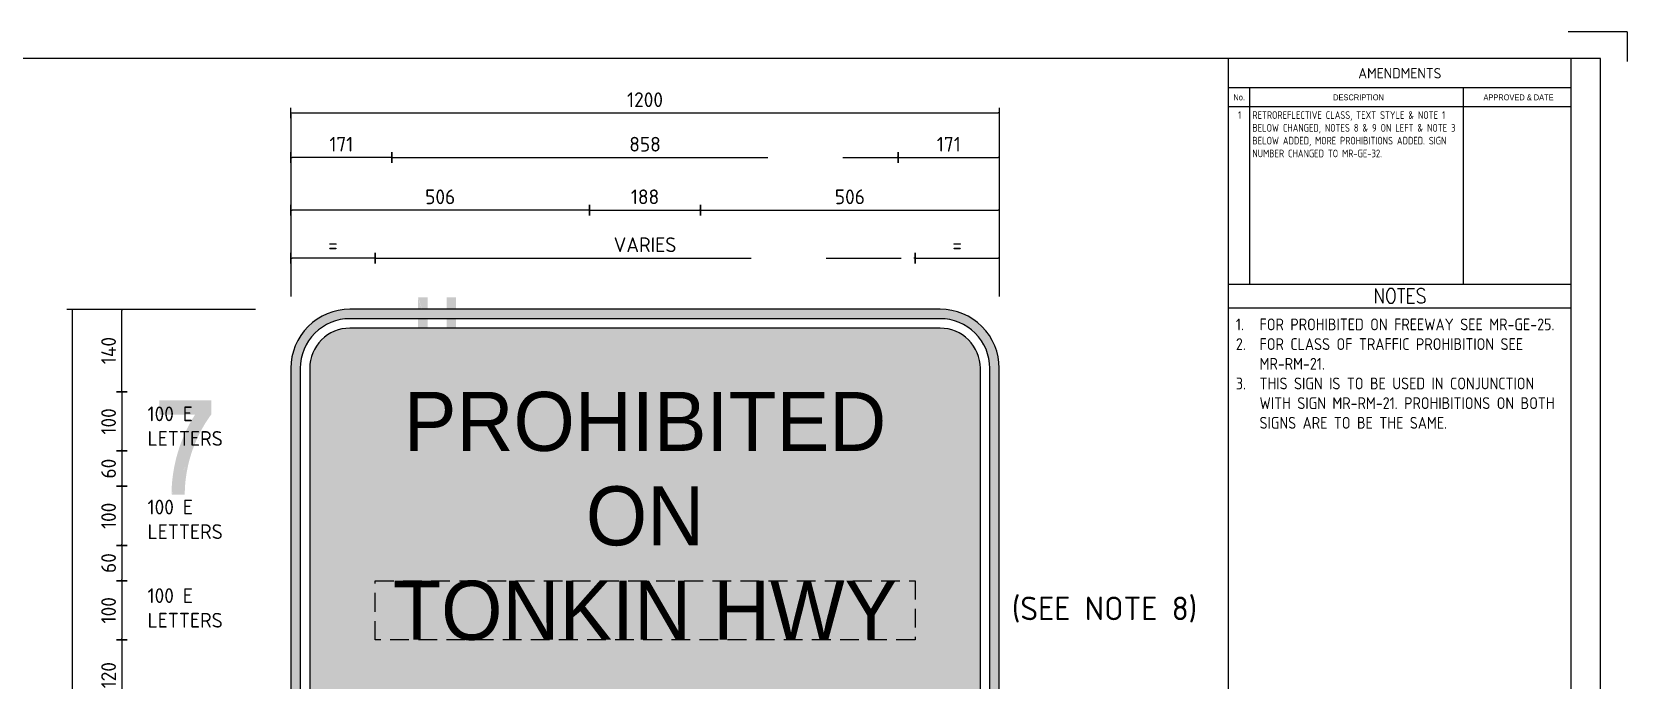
# Model space of a CAD drawing. Extents: x 0 to 1038, y -1303 to 297.
# Drawn here: x 149.8 to 420, y 187.2 to 297 of the extents above; entities that cross this region are included whole.
import ezdxf
from ezdxf.enums import TextEntityAlignment as Align

# ---------------------------------------------------------------- set-up
doc = ezdxf.new("R2010")
doc.units = 0
doc.linetypes.add('CENTERX2', pattern=[101.6, 63.5, -12.7, 12.7, -12.7])
doc.linetypes.add('HIDDEN', pattern=[9.525, 6.35, -3.175])
doc.layers.get('0').update_dxf_attribs({"linetype": 'CONTINUOUS'})
doc.layers.get('DEFPOINTS').update_dxf_attribs({"linetype": 'CONTINUOUS'})
for name, color, linetype in [('GREEN', 96, 'CONTINUOUS'), ('GREY', 252, 'CONTINUOUS'), ('L18', 4, 'CONTINUOUS'), ('L25', 1, 'CONTINUOUS'), ('L50', 7, 'CONTINUOUS'), ('T25', 1, 'CONTINUOUS'), ('T50', 7, 'CONTINUOUS'), ('TBLK18', 4, 'CONTINUOUS'), ('TBLK25', 1, 'CONTINUOUS'), ('TBLK35', 3, 'CONTINUOUS'), ('TBLK50', 7, 'CONTINUOUS'), ('WHITE', 255, 'CONTINUOUS')]:
    doc.layers.add(name, color=color, linetype=linetype)
doc.styles.add('FHWAE', font='fhwa_e2000ex_ttf.ttf')
doc.styles.add('HELVL', font='helvl', dxfattribs={"width": 0.8})
doc.styles.add('ISO', font='iso3098b.shx')
doc.styles.add('ROMAND', font='romand')
doc.dimstyles.new('SIGNSDIM-10', dxfattribs={"dimtxt": 2.5, "dimasz": 0.2, "dimexe": 1.5, "dimexo": 2, "dimgap": 1, "dimtad": 1, "dimdec": 0, "dimlfac": 10, "dimrnd": 1, "dimdsep": 46, "dimtxsty": 'ISO', "dimblk1": 'SGNDIM', "dimblk2": 'SGNDIM', "dimsah": 1, "dimcen": 2.5, "dimse1": 1, "dimse2": 1, "dimadec": 0, "dimazin": 0, "dimtfac": 1, "dimtdec": 0, "dimtix": 1, "dimtmove": 0, "dimatfit": 3, "dimldrblk": 'SGNDIM', "dimfxl": 1, "dimtolj": 1, "dimtzin": 0, "dimarcsym": 0})

# ---------------------------------------------------------------- blocks, each defined once
blk = doc.blocks.new('SGNDIM')
for p, q in [((0, 0), (-1, 0)), ((0, 4.5), (0, -4.5))]:
    blk.add_line(p, q)
blk = doc.blocks.new('*D4')
at = {"layer": 'DEFPOINTS', "color": 0, "linetype": 'CENTERX2', "transparency": 16777216}
for p in [(193.65, 258.69), (193.65, 227.37), (207.91, 227.37)]:
    blk.add_point(p, dxfattribs=at)
at = {"layer": 'T25', "color": 0, "linetype": 'CENTERX2', "lineweight": -2, "transparency": 16777216}
blk.add_line((207.71, 258.69), (193.85, 258.69), dxfattribs=at)
at = {"layer": 'T25', "color": 0, "linetype": 'CENTERX2', "lineweight": -2, "transparency": 16777216, "xscale": 0.2, "yscale": 0.2, "zscale": 0.2, "rotation": 180}
blk.add_blockref('SGNDIM', (193.65, 258.69), dxfattribs=at)
at = {"layer": 'T25', "color": 0, "linetype": 'CENTERX2', "lineweight": -2, "transparency": 16777216, "xscale": 0.2, "yscale": 0.2, "zscale": 0.2}
blk.add_blockref('SGNDIM', (207.91, 258.69), dxfattribs=at)
at = {"layer": 'T25', "color": 0, "linetype": 'CENTERX2', "transparency": 16777216, "insert": (200.78, 260.94), "char_height": 2.5, "attachment_point": 5, "style": 'ISO'}
blk.add_mtext('\\A1;=', dxfattribs=at)
blk = doc.blocks.new('*D5')
at = {"layer": 'DEFPOINTS', "color": 0, "linetype": 'CENTERX2', "transparency": 16777216}
for p in [(299.39, 258.69), (207.91, 187.44), (299.39, 187.44)]:
    blk.add_point(p, dxfattribs=at)
at = {"layer": 'T25', "color": 0, "linetype": 'CENTERX2', "lineweight": -2, "transparency": 16777216}
blk.add_line((208.11, 258.69), (299.19, 258.69), dxfattribs=at)
at = {"layer": 'T25', "color": 0, "linetype": 'CENTERX2', "lineweight": -2, "transparency": 16777216, "xscale": 0.2, "yscale": 0.2, "zscale": 0.2, "rotation": 180}
blk.add_blockref('SGNDIM', (207.91, 258.69), dxfattribs=at)
at = {"layer": 'T25', "color": 0, "linetype": 'CENTERX2', "lineweight": -2, "transparency": 16777216, "xscale": 0.2, "yscale": 0.2, "zscale": 0.2}
blk.add_blockref('SGNDIM', (299.39, 258.69), dxfattribs=at)
at = {"layer": 'T25', "color": 0, "linetype": 'CENTERX2', "transparency": 16777216, "insert": (253.65, 260.94), "char_height": 2.5, "attachment_point": 5, "style": 'ISO'}
blk.add_mtext('\\A1;VARIES', dxfattribs=at)
blk = doc.blocks.new('*D6')
at = {"layer": 'DEFPOINTS', "color": 0, "linetype": 'CENTERX2', "transparency": 16777216}
for p in [(313.65, 258.69), (299.39, 227.37), (313.65, 227.37)]:
    blk.add_point(p, dxfattribs=at)
at = {"layer": 'T25', "color": 0, "linetype": 'CENTERX2', "lineweight": -2, "transparency": 16777216}
blk.add_line((299.59, 258.69), (313.45, 258.69), dxfattribs=at)
at = {"layer": 'T25', "color": 0, "linetype": 'CENTERX2', "lineweight": -2, "transparency": 16777216, "xscale": 0.2, "yscale": 0.2, "zscale": 0.2, "rotation": 180}
blk.add_blockref('SGNDIM', (299.39, 258.69), dxfattribs=at)
at = {"layer": 'T25', "color": 0, "linetype": 'CENTERX2', "lineweight": -2, "transparency": 16777216, "xscale": 0.2, "yscale": 0.2, "zscale": 0.2}
blk.add_blockref('SGNDIM', (313.65, 258.69), dxfattribs=at)
at = {"layer": 'T25', "color": 0, "linetype": 'CENTERX2', "transparency": 16777216, "insert": (306.52, 260.94), "char_height": 2.5, "attachment_point": 5, "style": 'ISO'}
blk.add_mtext('\\A1;=', dxfattribs=at)
blk = doc.blocks.new('*D7')
at = {"layer": 'DEFPOINTS', "color": 0, "linetype": 'CENTERX2', "transparency": 16777216}
for p in [(193.65, 266.81), (193.65, 220.29), (244.25, 220.29)]:
    blk.add_point(p, dxfattribs=at)
at = {"layer": 'T25', "color": 0, "linetype": 'CENTERX2', "lineweight": -2, "transparency": 16777216}
blk.add_line((244.05, 266.81), (193.85, 266.81), dxfattribs=at)
at = {"layer": 'T25', "color": 0, "linetype": 'CENTERX2', "lineweight": -2, "transparency": 16777216, "xscale": 0.2, "yscale": 0.2, "zscale": 0.2, "rotation": 180}
blk.add_blockref('SGNDIM', (193.65, 266.81), dxfattribs=at)
at = {"layer": 'T25', "color": 0, "linetype": 'CENTERX2', "lineweight": -2, "transparency": 16777216, "xscale": 0.2, "yscale": 0.2, "zscale": 0.2}
blk.add_blockref('SGNDIM', (244.25, 266.81), dxfattribs=at)
at = {"layer": 'T25', "color": 0, "linetype": 'CENTERX2', "transparency": 16777216, "insert": (218.95, 269.06), "char_height": 2.5, "attachment_point": 5, "style": 'ISO'}
blk.add_mtext('\\A1;506', dxfattribs=at)
blk = doc.blocks.new('*D8')
at = {"layer": 'DEFPOINTS', "color": 0, "linetype": 'CENTERX2', "transparency": 16777216}
for p in [(263.05, 266.81), (244.25, 218.47), (263.05, 218.47)]:
    blk.add_point(p, dxfattribs=at)
at = {"layer": 'T25', "color": 0, "linetype": 'CENTERX2', "lineweight": -2, "transparency": 16777216}
blk.add_line((244.45, 266.81), (262.85, 266.81), dxfattribs=at)
at = {"layer": 'T25', "color": 0, "linetype": 'CENTERX2', "lineweight": -2, "transparency": 16777216, "xscale": 0.2, "yscale": 0.2, "zscale": 0.2, "rotation": 180}
blk.add_blockref('SGNDIM', (244.25, 266.81), dxfattribs=at)
at = {"layer": 'T25', "color": 0, "linetype": 'CENTERX2', "lineweight": -2, "transparency": 16777216, "xscale": 0.2, "yscale": 0.2, "zscale": 0.2}
blk.add_blockref('SGNDIM', (263.05, 266.81), dxfattribs=at)
at = {"layer": 'T25', "color": 0, "linetype": 'CENTERX2', "transparency": 16777216, "insert": (253.65, 269.06), "char_height": 2.5, "attachment_point": 5, "style": 'ISO'}
blk.add_mtext('\\A1;188', dxfattribs=at)
blk = doc.blocks.new('*D9')
at = {"layer": 'DEFPOINTS', "color": 0, "linetype": 'CENTERX2', "transparency": 16777216}
for p in [(313.65, 266.81), (263.05, 220.29), (313.65, 220.29)]:
    blk.add_point(p, dxfattribs=at)
at = {"layer": 'T25', "color": 0, "linetype": 'CENTERX2', "lineweight": -2, "transparency": 16777216}
blk.add_line((263.25, 266.81), (313.45, 266.81), dxfattribs=at)
at = {"layer": 'T25', "color": 0, "linetype": 'CENTERX2', "lineweight": -2, "transparency": 16777216, "xscale": 0.2, "yscale": 0.2, "zscale": 0.2, "rotation": 180}
blk.add_blockref('SGNDIM', (263.05, 266.81), dxfattribs=at)
at = {"layer": 'T25', "color": 0, "linetype": 'CENTERX2', "lineweight": -2, "transparency": 16777216, "xscale": 0.2, "yscale": 0.2, "zscale": 0.2}
blk.add_blockref('SGNDIM', (313.65, 266.81), dxfattribs=at)
at = {"layer": 'T25', "color": 0, "linetype": 'CENTERX2', "transparency": 16777216, "insert": (288.35, 269.06), "char_height": 2.5, "attachment_point": 5, "style": 'ISO'}
blk.add_mtext('\\A1;506', dxfattribs=at)
blk = doc.blocks.new('*D10')
at = {"layer": 'DEFPOINTS', "color": 0, "linetype": 'CENTERX2', "transparency": 16777216}
for p in [(193.65, 275.72), (193.65, 227.97), (210.75, 227.97)]:
    blk.add_point(p, dxfattribs=at)
at = {"layer": 'T25', "color": 0, "linetype": 'CENTERX2', "lineweight": -2, "transparency": 16777216}
blk.add_line((210.55, 275.72), (193.85, 275.72), dxfattribs=at)
at = {"layer": 'T25', "color": 0, "linetype": 'CENTERX2', "lineweight": -2, "transparency": 16777216, "xscale": 0.2, "yscale": 0.2, "zscale": 0.2, "rotation": 180}
blk.add_blockref('SGNDIM', (193.65, 275.72), dxfattribs=at)
at = {"layer": 'T25', "color": 0, "linetype": 'CENTERX2', "lineweight": -2, "transparency": 16777216, "xscale": 0.2, "yscale": 0.2, "zscale": 0.2}
blk.add_blockref('SGNDIM', (210.75, 275.72), dxfattribs=at)
at = {"layer": 'T25', "color": 0, "linetype": 'CENTERX2', "transparency": 16777216, "insert": (202.2, 277.97), "char_height": 2.5, "attachment_point": 5, "style": 'ISO'}
blk.add_mtext('\\A1;171', dxfattribs=at)
blk = doc.blocks.new('*D11')
at = {"layer": 'DEFPOINTS', "color": 0, "linetype": 'CENTERX2', "transparency": 16777216}
for p in [(296.55, 275.72), (210.75, 235.35), (296.55, 235.35)]:
    blk.add_point(p, dxfattribs=at)
at = {"layer": 'T25', "color": 0, "linetype": 'CENTERX2', "lineweight": -2, "transparency": 16777216}
blk.add_line((210.95, 275.72), (296.35, 275.72), dxfattribs=at)
at = {"layer": 'T25', "color": 0, "linetype": 'CENTERX2', "lineweight": -2, "transparency": 16777216, "xscale": 0.2, "yscale": 0.2, "zscale": 0.2, "rotation": 180}
blk.add_blockref('SGNDIM', (210.75, 275.72), dxfattribs=at)
at = {"layer": 'T25', "color": 0, "linetype": 'CENTERX2', "lineweight": -2, "transparency": 16777216, "xscale": 0.2, "yscale": 0.2, "zscale": 0.2}
blk.add_blockref('SGNDIM', (296.55, 275.72), dxfattribs=at)
at = {"layer": 'T25', "color": 0, "linetype": 'CENTERX2', "transparency": 16777216, "insert": (253.65, 277.97), "char_height": 2.5, "attachment_point": 5, "style": 'ISO'}
blk.add_mtext('\\A1;858', dxfattribs=at)
blk = doc.blocks.new('*D12')
at = {"layer": 'DEFPOINTS', "color": 0, "linetype": 'CENTERX2', "transparency": 16777216}
for p in [(313.65, 275.72), (296.55, 237.57), (313.65, 237.57)]:
    blk.add_point(p, dxfattribs=at)
at = {"layer": 'T25', "color": 0, "linetype": 'CENTERX2', "lineweight": -2, "transparency": 16777216}
blk.add_line((296.75, 275.72), (313.45, 275.72), dxfattribs=at)
at = {"layer": 'T25', "color": 0, "linetype": 'CENTERX2', "lineweight": -2, "transparency": 16777216, "xscale": 0.2, "yscale": 0.2, "zscale": 0.2, "rotation": 180}
blk.add_blockref('SGNDIM', (296.55, 275.72), dxfattribs=at)
at = {"layer": 'T25', "color": 0, "linetype": 'CENTERX2', "lineweight": -2, "transparency": 16777216, "xscale": 0.2, "yscale": 0.2, "zscale": 0.2}
blk.add_blockref('SGNDIM', (313.65, 275.72), dxfattribs=at)
at = {"layer": 'T25', "color": 0, "linetype": 'CENTERX2', "transparency": 16777216, "insert": (305.1, 277.97), "char_height": 2.5, "attachment_point": 5, "style": 'ISO'}
blk.add_mtext('\\A1;171', dxfattribs=at)
blk = doc.blocks.new('*D21')
at = {"layer": 'DEFPOINTS', "color": 0, "linetype": 'CENTERX2', "transparency": 16777216}
for p in [(257.65, 190.55), (313.65, 190.55), (313.65, 82.1)]:
    blk.add_point(p, dxfattribs=at)
at = {"layer": 'T25', "color": 0, "linetype": 'CENTERX2', "lineweight": -2, "transparency": 16777216}
blk.add_line((257.85, 82.1), (313.45, 82.1), dxfattribs=at)
at = {"layer": 'T25', "color": 0, "linetype": 'CENTERX2', "lineweight": -2, "transparency": 16777216, "xscale": 0.2, "yscale": 0.2, "zscale": 0.2, "rotation": 180}
blk.add_blockref('SGNDIM', (257.65, 82.1), dxfattribs=at)
at = {"layer": 'T25', "color": 0, "linetype": 'CENTERX2', "lineweight": -2, "transparency": 16777216, "xscale": 0.2, "yscale": 0.2, "zscale": 0.2}
blk.add_blockref('SGNDIM', (313.65, 82.1), dxfattribs=at)
at = {"layer": 'T25', "color": 0, "linetype": 'CENTERX2', "transparency": 16777216, "insert": (285.65, 84.35), "char_height": 2.5, "attachment_point": 5, "style": 'ISO'}
blk.add_mtext('\\A1;560', dxfattribs=at)
blk = doc.blocks.new('*D29')
at = {"layer": 'DEFPOINTS', "color": 0, "linetype": 'CENTERX2', "transparency": 16777216}
for p in [(165.03, 250.01), (225.85, 250.01), (225.85, 236.01)]:
    blk.add_point(p, dxfattribs=at)
at = {"layer": 'T25', "color": 0, "linetype": 'CENTERX2', "lineweight": -2, "transparency": 16777216}
blk.add_line((165.03, 236.21), (165.03, 249.81), dxfattribs=at)
at = {"layer": 'T25', "color": 0, "linetype": 'CENTERX2', "lineweight": -2, "transparency": 16777216, "xscale": 0.2, "yscale": 0.2, "zscale": 0.2}
for p, rotation in [((165.03, 250.01), 90), ((165.03, 236.01), 270)]:
    blk.add_blockref('SGNDIM', p, dxfattribs=dict(at, rotation=rotation))
at = {"layer": 'T25', "color": 0, "linetype": 'CENTERX2', "transparency": 16777216, "insert": (162.78, 243.01), "char_height": 2.5, "attachment_point": 5, "rotation": 90, "style": 'ISO'}
blk.add_mtext('\\A1;140', dxfattribs=at)
blk = doc.blocks.new('*D30')
at = {"layer": 'DEFPOINTS', "color": 0, "linetype": 'CENTERX2', "transparency": 16777216}
for p in [(225.85, 236.01), (165.03, 226.01), (225.85, 226.01)]:
    blk.add_point(p, dxfattribs=at)
at = {"layer": 'T25', "color": 0, "linetype": 'CENTERX2', "lineweight": -2, "transparency": 16777216}
blk.add_line((165.03, 235.81), (165.03, 226.21), dxfattribs=at)
at = {"layer": 'T25', "color": 0, "linetype": 'CENTERX2', "lineweight": -2, "transparency": 16777216, "xscale": 0.2, "yscale": 0.2, "zscale": 0.2}
for p, rotation in [((165.03, 236.01), 90), ((165.03, 226.01), 270)]:
    blk.add_blockref('SGNDIM', p, dxfattribs=dict(at, rotation=rotation))
at = {"layer": 'T25', "color": 0, "linetype": 'CENTERX2', "transparency": 16777216, "insert": (162.78, 231.01), "char_height": 2.5, "attachment_point": 5, "rotation": 90, "style": 'ISO'}
blk.add_mtext('\\A1;100', dxfattribs=at)
blk = doc.blocks.new('*D31')
at = {"layer": 'DEFPOINTS', "color": 0, "linetype": 'CENTERX2', "transparency": 16777216}
for p in [(225.85, 226.01), (165.03, 220.01), (225.85, 220.01)]:
    blk.add_point(p, dxfattribs=at)
at = {"layer": 'T25', "color": 0, "linetype": 'CENTERX2', "lineweight": -2, "transparency": 16777216}
blk.add_line((165.03, 225.81), (165.03, 220.21), dxfattribs=at)
at = {"layer": 'T25', "color": 0, "linetype": 'CENTERX2', "lineweight": -2, "transparency": 16777216, "xscale": 0.2, "yscale": 0.2, "zscale": 0.2}
for p, rotation in [((165.03, 226.01), 90), ((165.03, 220.01), 270)]:
    blk.add_blockref('SGNDIM', p, dxfattribs=dict(at, rotation=rotation))
at = {"layer": 'T25', "color": 0, "linetype": 'CENTERX2', "transparency": 16777216, "insert": (162.78, 223.01), "char_height": 2.5, "attachment_point": 5, "rotation": 90, "style": 'ISO'}
blk.add_mtext('\\A1;60', dxfattribs=at)
blk = doc.blocks.new('*D32')
at = {"layer": 'DEFPOINTS', "color": 0, "linetype": 'CENTERX2', "transparency": 16777216}
for p in [(258.95, 220.01), (165.03, 210.01), (258.95, 210.01)]:
    blk.add_point(p, dxfattribs=at)
at = {"layer": 'T25', "color": 0, "linetype": 'CENTERX2', "lineweight": -2, "transparency": 16777216}
blk.add_line((165.03, 219.81), (165.03, 210.21), dxfattribs=at)
at = {"layer": 'T25', "color": 0, "linetype": 'CENTERX2', "lineweight": -2, "transparency": 16777216, "xscale": 0.2, "yscale": 0.2, "zscale": 0.2}
for p, rotation in [((165.03, 220.01), 90), ((165.03, 210.01), 270)]:
    blk.add_blockref('SGNDIM', p, dxfattribs=dict(at, rotation=rotation))
at = {"layer": 'T25', "color": 0, "linetype": 'CENTERX2', "transparency": 16777216, "insert": (162.78, 215.01), "char_height": 2.5, "attachment_point": 5, "rotation": 90, "style": 'ISO'}
blk.add_mtext('\\A1;100', dxfattribs=at)
blk = doc.blocks.new('*D33')
at = {"layer": 'DEFPOINTS', "color": 0, "linetype": 'CENTERX2', "transparency": 16777216}
for p in [(258.95, 210.01), (165.03, 204.01), (258.95, 204.01)]:
    blk.add_point(p, dxfattribs=at)
at = {"layer": 'T25', "color": 0, "linetype": 'CENTERX2', "lineweight": -2, "transparency": 16777216}
blk.add_line((165.03, 209.81), (165.03, 204.21), dxfattribs=at)
at = {"layer": 'T25', "color": 0, "linetype": 'CENTERX2', "lineweight": -2, "transparency": 16777216, "xscale": 0.2, "yscale": 0.2, "zscale": 0.2}
for p, rotation in [((165.03, 210.01), 90), ((165.03, 204.01), 270)]:
    blk.add_blockref('SGNDIM', p, dxfattribs=dict(at, rotation=rotation))
at = {"layer": 'T25', "color": 0, "linetype": 'CENTERX2', "transparency": 16777216, "insert": (162.78, 207.01), "char_height": 2.5, "attachment_point": 5, "rotation": 90, "style": 'ISO'}
blk.add_mtext('\\A1;60', dxfattribs=at)
blk = doc.blocks.new('*D34')
at = {"layer": 'DEFPOINTS', "color": 0, "linetype": 'CENTERX2', "transparency": 16777216}
for p in [(232.95, 204.01), (165.03, 194.01), (232.95, 194.01)]:
    blk.add_point(p, dxfattribs=at)
at = {"layer": 'T25', "color": 0, "linetype": 'CENTERX2', "lineweight": -2, "transparency": 16777216}
blk.add_line((165.03, 203.81), (165.03, 194.21), dxfattribs=at)
at = {"layer": 'T25', "color": 0, "linetype": 'CENTERX2', "lineweight": -2, "transparency": 16777216, "xscale": 0.2, "yscale": 0.2, "zscale": 0.2}
for p, rotation in [((165.03, 204.01), 90), ((165.03, 194.01), 270)]:
    blk.add_blockref('SGNDIM', p, dxfattribs=dict(at, rotation=rotation))
at = {"layer": 'T25', "color": 0, "linetype": 'CENTERX2', "transparency": 16777216, "insert": (162.78, 199.01), "char_height": 2.5, "attachment_point": 5, "rotation": 90, "style": 'ISO'}
blk.add_mtext('\\A1;100', dxfattribs=at)
blk = doc.blocks.new('*D35')
at = {"layer": 'DEFPOINTS', "color": 0, "linetype": 'CENTERX2', "transparency": 16777216}
for p in [(232.95, 194.01), (165.03, 182.01), (232.95, 182.01)]:
    blk.add_point(p, dxfattribs=at)
at = {"layer": 'T25', "color": 0, "linetype": 'CENTERX2', "lineweight": -2, "transparency": 16777216}
blk.add_line((165.03, 193.81), (165.03, 182.21), dxfattribs=at)
at = {"layer": 'T25', "color": 0, "linetype": 'CENTERX2', "lineweight": -2, "transparency": 16777216, "xscale": 0.2, "yscale": 0.2, "zscale": 0.2}
for p, rotation in [((165.03, 194.01), 90), ((165.03, 182.01), 270)]:
    blk.add_blockref('SGNDIM', p, dxfattribs=dict(at, rotation=rotation))
at = {"layer": 'T25', "color": 0, "linetype": 'CENTERX2', "transparency": 16777216, "insert": (162.78, 188.01), "char_height": 2.5, "attachment_point": 5, "rotation": 90, "style": 'ISO'}
blk.add_mtext('\\A1;120', dxfattribs=at)
blk = doc.blocks.new('*D43')
at = {"layer": 'DEFPOINTS', "color": 0, "linetype": 'Continuous', "transparency": 16777216}
for p in [(232.02, 250.01), (156.61, 106.01), (232.02, 106.01)]:
    blk.add_point(p, dxfattribs=at)
at = {"layer": 'T25', "color": 0, "linetype": 'Continuous', "lineweight": -2, "transparency": 16777216}
blk.add_line((156.61, 249.81), (156.61, 106.21), dxfattribs=at)
at = {"layer": 'T25', "color": 0, "linetype": 'Continuous', "lineweight": -2, "transparency": 16777216, "xscale": 0.2, "yscale": 0.2, "zscale": 0.2}
for p, rotation in [((156.61, 250.01), 90), ((156.61, 106.01), 270)]:
    blk.add_blockref('SGNDIM', p, dxfattribs=dict(at, rotation=rotation))
at = {"layer": 'T25', "color": 0, "linetype": 'Continuous', "transparency": 16777216, "insert": (154.36, 178.01), "char_height": 2.5, "attachment_point": 5, "rotation": 90, "style": 'ISO'}
blk.add_mtext('\\A1;1440', dxfattribs=at)
blk = doc.blocks.new('*D44')
at = {"layer": 'DEFPOINTS', "color": 0, "linetype": 'Continuous', "transparency": 16777216}
for p in [(313.65, 283.26), (193.65, 222.15), (313.65, 222.15)]:
    blk.add_point(p, dxfattribs=at)
at = {"layer": 'T25', "color": 0, "linetype": 'Continuous', "lineweight": -2, "transparency": 16777216}
blk.add_line((193.85, 283.26), (313.45, 283.26), dxfattribs=at)
at = {"layer": 'T25', "color": 0, "linetype": 'Continuous', "lineweight": -2, "transparency": 16777216, "xscale": 0.2, "yscale": 0.2, "zscale": 0.2, "rotation": 180}
blk.add_blockref('SGNDIM', (193.65, 283.26), dxfattribs=at)
at = {"layer": 'T25', "color": 0, "linetype": 'Continuous', "lineweight": -2, "transparency": 16777216, "xscale": 0.2, "yscale": 0.2, "zscale": 0.2}
blk.add_blockref('SGNDIM', (313.65, 283.26), dxfattribs=at)
at = {"layer": 'T25', "color": 0, "linetype": 'Continuous', "transparency": 16777216, "insert": (253.65, 285.51), "char_height": 2.5, "attachment_point": 5, "style": 'ISO'}
blk.add_mtext('\\A1;1200', dxfattribs=at)
blk = doc.blocks.new('A3BBLK')
at = {"layer": 'TBLK25'}
for q in [(410, 297), (420, 292)]:
    blk.add_line((420, 297), q, dxfattribs=at)
at = {"layer": 'TBLK50'}
for p, q in [((415.5, 292.5), (13, 292.5)), ((352.5, 4.5), (352.5, 292.5)), ((415.5, 4.5), (415.5, 292.5))]:
    blk.add_line(p, q, dxfattribs=at)
blk = doc.blocks.new('TBLK')
at = {"layer": 'TBLK25'}
for p, q in [((410.5, 287.5), (352.5, 287.5)), ((356.07, 254.19), (356.07, 287.5)), ((392.28, 254.19), (392.28, 287.5)), ((410.5, 284.3), (352.5, 284.3)), ((410.5, 254.19), (352.5, 254.19)), ((410.5, 250.19), (352.5, 250.19))]:
    blk.add_line(p, q, dxfattribs=at)
at = {"layer": 'TBLK35'}
blk.add_line((410.5, 57), (410.5, 292.5), dxfattribs=at)
blk.add_blockref('A3BBLK', (0, 0))
at = {"layer": 'TBLK18', "style": 'HELVL', "width": 0.9}
for s, p in [('No.', (354.29, 285.41)), ('DESCRIPTION', (374.51, 285.41)), ('APPROVED & DATE', (401.61, 285.41))]:
    blk.add_text(s, height=1, dxfattribs=at).set_placement(p, align=Align.CENTER)
at = {"layer": 'TBLK18', "style": 'ISO'}
blk.add_attdef('MR_DIRECTORATE', text='', height=1.5, dxfattribs=at).set_placement((381.5, 67.12), align=Align.CENTER)
for tag, p in [('STREET_NAME', (355.51, 61.1)), ('SUBURB_POSTCODE', (388.49, 61.1)), ('TELEPHONE_NO.', (368.31, 58.84)), ('FAX_NO.', (393.56, 58.84))]:
    blk.add_attdef(tag, p, '', height=1.5, dxfattribs=at)
at = {"layer": 'TBLK25', "style": 'ISO'}
blk.add_text('AMENDMENTS', height=1.75, dxfattribs=at).set_placement((381.5, 289.12), align=Align.CENTER)
at = {"layer": 'TBLK25', "style": 'ROMAND', "width": 0.85}
blk.add_text('NOTES', height=2.5, dxfattribs=at).set_placement((381.5, 251.03), align=Align.CENTER)
at = {"layer": 'TBLK25', "style": 'ISO'}
for tag, height, p in [('MR_BRANCH', 2, (381.5, 64.2)), ('ROAD_SECTION', 1.75, (384.5, 29.16)), ('SLK', 1.75, (384.5, 26.11)), ('CHAINAGE', 1.75, (384.5, 19.21)), ('DRG_TYPE_03', 1.75, (360.51, 11.5)), ('DRG_TYPE_02', 1.75, (360.51, 8.36)), ('DRG_TYPE_01', 1.75, (360.3, 5.42))]:
    blk.add_attdef(tag, text='', height=height, dxfattribs=at).set_placement(p, align=Align.CENTER)
for tag, p, height in [('FILE_NUMBER', (371.77, 53.24), 2.5), ('DESIGNED_/_DRAWN', (371.77, 48.49), 2), ('VERIFIED', (371.77, 43.49), 2), ('APPROVED', (371.77, 38.49), 2), ('LOCAL_AUTHORITY', (370.48, 16.73), 1.25)]:
    blk.add_attdef(tag, p, '', height=height, dxfattribs=at)
at = {"layer": 'TBLK35', "style": 'ISO', "width": 0.9}
for tag, p in [('ROAD_PROJECT&NUMBER', (384.5, 32.23)), ('DRAWING_DESCRIPTION', (384.5, 22.29))]:
    blk.add_attdef(tag, text='', height=2.5, dxfattribs=at).set_placement(p, align=Align.CENTER)
at = {"layer": 'TBLK50', "style": 'ISO'}
blk.add_attdef('DRG_NUMBER', (370.5, 6.02), '', height=5, dxfattribs=at)
blk = doc.blocks.new('*D55')
at = {"layer": 'DEFPOINTS', "color": 0, "linetype": 'CENTERX2', "transparency": 16777216}
for p in [(217.65, 210.12), (278.05, 210.12), (278.05, 97.48)]:
    blk.add_point(p, dxfattribs=at)
at = {"layer": 'T25', "color": 0, "linetype": 'CENTERX2', "lineweight": -2, "transparency": 16777216}
blk.add_line((217.85, 97.48), (277.85, 97.48), dxfattribs=at)
at = {"layer": 'T25', "color": 0, "linetype": 'CENTERX2', "lineweight": -2, "transparency": 16777216, "xscale": 0.2, "yscale": 0.2, "zscale": 0.2, "rotation": 180}
blk.add_blockref('SGNDIM', (217.65, 97.48), dxfattribs=at)
at = {"layer": 'T25', "color": 0, "linetype": 'CENTERX2', "lineweight": -2, "transparency": 16777216, "xscale": 0.2, "yscale": 0.2, "zscale": 0.2}
blk.add_blockref('SGNDIM', (278.05, 97.48), dxfattribs=at)
at = {"layer": 'T25', "color": 0, "linetype": 'CENTERX2', "transparency": 16777216, "insert": (247.85, 99.73), "char_height": 2.5, "attachment_point": 5, "style": 'ISO'}
blk.add_mtext('\\A1;604', dxfattribs=at)

msp = doc.modelspace()

# ---------------------------------------------------------------- hatches: boundary and pattern name
at = {"layer": 'GREEN'}
h = msp.add_hatch(color=256, dxfattribs=at)
edge = h.paths.add_edge_path(flags=16)
edge.add_line((203.65, 107.61), (303.65, 107.61))
edge.add_arc((303.65, 116.01), 8.4, 270, 360)
edge.add_line((312.05, 116.01), (312.05, 240.01))
edge.add_arc((303.65, 240.01), 8.4, 0, 90)
edge.add_line((303.65, 248.41), (203.65, 248.41))
edge.add_arc((203.65, 240.01), 8.4, 90, 180)
edge.add_line((195.25, 240.01), (195.25, 116.01))
edge.add_arc((203.65, 116.01), 8.4, 180, 270)
edge = h.paths.add_edge_path()
edge.add_line((203.65, 106.01), (303.65, 106.01))
edge.add_arc((303.65, 116.01), 10, 270, 360)
edge.add_line((313.65, 116.01), (313.65, 240.01))
edge.add_arc((303.65, 240.01), 10, 0, 90)
edge.add_line((303.65, 250.01), (203.65, 250.01))
edge.add_arc((203.65, 240.01), 10, 90, 180)
edge.add_line((193.65, 240.01), (193.65, 116.01))
edge.add_arc((203.65, 116.01), 10, 180, 270)
h = msp.add_hatch(color=256, dxfattribs=at)
edge = h.paths.add_edge_path()
edge.add_line((203.65, 109.21), (303.65, 109.21))
edge.add_arc((303.65, 116.01), 6.8, 270, 360)
edge.add_line((310.45, 116.01), (310.45, 240.01))
edge.add_arc((303.65, 240.01), 6.8, 0, 90)
edge.add_line((303.65, 246.81), (203.65, 246.81))
edge.add_arc((203.65, 240.01), 6.8, 90, 180)
edge.add_line((196.85, 240.01), (196.85, 116.01))
edge.add_arc((203.65, 116.01), 6.8, 180, 270)
at = {"layer": 'T25', "linetype": 'CENTERX2'}
h = msp.add_hatch(color=256, dxfattribs=at)
h.paths.add_polyline_path([(219.97, 244.74), (220.02, 244.74)], flags=17)
edge = h.paths.add_edge_path()
edge.add_line((216.81, 252.04), (215.19, 252.04))
edge.add_line((215.19, 252.04), (215.19, 244.74))
edge.add_line((215.19, 244.74), (215.24, 244.2))
edge.add_line((215.24, 244.2), (215.42, 243.65))
edge.add_line((215.42, 243.65), (215.73, 243.16))
edge.add_line((215.73, 243.16), (216.14, 242.75))
edge.add_line((216.14, 242.75), (216.63, 242.39))
edge.add_line((216.63, 242.39), (217.18, 242.12))
edge.add_line((217.18, 242.12), (217.76, 241.99))
edge.add_line((217.76, 241.99), (218.39, 241.94))
edge.add_line((218.39, 241.94), (219.02, 241.99))
edge.add_line((219.02, 241.99), (219.66, 242.12))
edge.add_line((219.66, 242.12), (220.2, 242.39))
edge.add_line((220.2, 242.39), (220.69, 242.75))
edge.add_line((220.69, 242.75), (221.1, 243.16))
edge.add_line((221.1, 243.16), (221.37, 243.65))
edge.add_line((221.37, 243.65), (221.55, 244.2))
edge.add_line((221.55, 244.2), (221.64, 244.74))
edge.add_line((221.64, 244.74), (221.64, 252.04))
edge.add_line((221.64, 252.04), (220.02, 252.04))
edge.add_line((220.02, 252.04), (220.02, 244.74))
edge.add_line((219.97, 244.38), (220.02, 244.74))
edge.add_line((219.97, 244.38), (219.79, 244.02))
edge.add_line((219.79, 244.02), (219.57, 243.74))
edge.add_line((219.57, 243.74), (219.2, 243.52))
edge.add_line((219.2, 243.52), (218.84, 243.38))
edge.add_line((218.84, 243.38), (218.39, 243.34))
edge.add_line((218.39, 243.34), (217.99, 243.38))
edge.add_line((217.99, 243.38), (217.58, 243.52))
edge.add_line((217.58, 243.52), (217.27, 243.74))
edge.add_line((217.27, 243.74), (217, 244.02))
edge.add_line((217, 244.02), (216.86, 244.38))
edge.add_line((216.86, 244.38), (216.81, 244.74))
edge.add_line((216.81, 244.74), (216.81, 252.04))
edge = h.paths.add_edge_path()
edge.add_line((215.19, 252.04), (215.15, 252.04))
edge.add_line((218.39, 243.34), (218.35, 243.34))
h.paths.add_polyline_path([(150.86, 244.45), (150.86, 249.58), (155.36, 249.58), (155.36, 244.45)], flags=9)
h.paths.add_polyline_path([(150.86, 254.45), (150.86, 259.58), (155.36, 259.58), (155.36, 254.45)], flags=9)
at = {"layer": 'TBLK25', "linetype": 'CENTERX2'}
h = msp.add_hatch(color=256, dxfattribs=at)
h.paths.add_polyline_path([(175.68, 218.57), (175.67, 218.57)], flags=16)
edge = h.paths.add_edge_path()
edge.add_line((175.69, 219.04), (175.68, 218.57))
edge.add_line((173.44, 218.57), (175.68, 218.57))
edge.add_line((173.44, 218.57), (173.45, 219.07))
edge.add_line((173.45, 219.07), (173.47, 219.56))
edge.add_line((173.47, 219.56), (173.49, 220.06))
edge.add_line((173.49, 220.06), (173.52, 220.55))
edge.add_line((173.52, 220.55), (173.57, 221.05))
edge.add_line((173.57, 221.05), (173.63, 221.53))
edge.add_line((173.63, 221.53), (173.69, 222.03))
edge.add_line((173.69, 222.03), (173.77, 222.52))
edge.add_line((173.77, 222.52), (173.85, 223))
edge.add_line((173.85, 223), (173.94, 223.49))
edge.add_line((173.94, 223.49), (174.05, 223.97))
edge.add_line((174.05, 223.97), (174.16, 224.46))
edge.add_line((174.16, 224.46), (174.28, 224.94))
edge.add_line((174.28, 224.94), (174.41, 225.42))
edge.add_line((174.41, 225.42), (174.55, 225.89))
edge.add_line((174.55, 225.89), (174.7, 226.37))
edge.add_line((174.7, 226.37), (174.85, 226.84))
edge.add_line((174.85, 226.84), (175.02, 227.3))
edge.add_line((175.02, 227.3), (175.2, 227.76))
edge.add_line((175.2, 227.76), (175.39, 228.22))
edge.add_line((175.39, 228.22), (175.57, 228.68))
edge.add_line((175.57, 228.68), (175.78, 229.13))
edge.add_line((175.78, 229.13), (175.99, 229.58))
edge.add_line((175.99, 229.58), (176.21, 230.03))
edge.add_line((176.21, 230.03), (176.44, 230.46))
edge.add_line((176.44, 230.46), (176.67, 230.9))
edge.add_line((176.67, 230.9), (176.92, 231.33))
edge.add_line((176.92, 231.33), (177.18, 231.75))
edge.add_line((177.18, 231.75), (177.44, 232.17))
edge.add_line((177.44, 232.17), (171.36, 232.17))
edge.add_line((171.36, 232.17), (171.36, 234.57))
edge.add_line((171.36, 234.57), (180.16, 234.57))
edge.add_line((180.16, 234.57), (180.16, 232.17))
edge.add_line((180.16, 232.17), (179.88, 231.79))
edge.add_line((179.88, 231.79), (179.62, 231.4))
edge.add_line((179.62, 231.4), (179.36, 231.01))
edge.add_line((179.36, 231.01), (179.11, 230.61))
edge.add_line((179.11, 230.61), (178.87, 230.21))
edge.add_line((178.87, 230.21), (178.64, 229.8))
edge.add_line((178.64, 229.8), (178.41, 229.39))
edge.add_line((178.41, 229.39), (178.2, 228.97))
edge.add_line((178.2, 228.97), (177.99, 228.55))
edge.add_line((177.99, 228.55), (177.79, 228.13))
edge.add_line((177.79, 228.13), (177.6, 227.7))
edge.add_line((177.6, 227.7), (177.42, 227.27))
edge.add_line((177.42, 227.27), (177.24, 226.83))
edge.add_line((177.24, 226.83), (177.08, 226.39))
edge.add_line((177.08, 226.39), (176.92, 225.95))
edge.add_line((176.92, 225.95), (176.78, 225.5))
edge.add_line((176.78, 225.5), (176.64, 225.05))
edge.add_line((176.64, 225.05), (176.51, 224.6))
edge.add_line((176.51, 224.6), (176.39, 224.15))
edge.add_line((176.39, 224.15), (176.28, 223.69))
edge.add_line((176.28, 223.69), (176.18, 223.23))
edge.add_line((176.18, 223.23), (176.09, 222.77))
edge.add_line((176.09, 222.77), (176, 222.31))
edge.add_line((176, 222.31), (175.93, 221.85))
edge.add_line((175.93, 221.85), (175.87, 221.38))
edge.add_line((175.87, 221.38), (175.81, 220.92))
edge.add_line((175.81, 220.92), (175.76, 220.45))
edge.add_line((175.76, 220.45), (175.73, 219.98))
edge.add_line((175.73, 219.98), (175.7, 219.51))
edge.add_line((175.7, 219.51), (175.69, 219.04))
edge = h.paths.add_edge_path(flags=16)
edge.add_line((180.16, 232.17), (180.15, 232.17))
edge.add_line((173.44, 218.57), (173.43, 218.57))

# ---------------------------------------------------------------- linework, layer by layer
at = {"layer": 'GREEN', "linetype": 'Continuous'}
for points in [[(203.65, 106.01), (303.65, 106.01, 0.414214), (313.65, 116.01), (313.65, 240.01, 0.414214), (303.65, 250.01), (203.65, 250.01, 0.414214), (193.65, 240.01), (193.65, 116.01, 0.414214)], [(203.65, 107.61), (303.65, 107.61, 0.414214), (312.05, 116.01), (312.05, 240.01, 0.414214), (303.65, 248.41), (203.65, 248.41, 0.414214), (195.25, 240.01), (195.25, 116.01, 0.414214)], [(203.65, 109.21), (303.65, 109.21, 0.414214), (310.45, 116.01), (310.45, 240.01, 0.414214), (303.65, 246.81), (203.65, 246.81, 0.414214), (196.85, 240.01), (196.85, 116.01, 0.414214)]]:
    msp.add_lwpolyline(points, format="xyb", close=True, dxfattribs=at)
at = {"layer": 'L25', "linetype": 'HIDDEN', "ltscale": 0.5}
msp.add_lwpolyline([(207.91, 204.01), (299.39, 204.01), (299.39, 194.01), (207.91, 194.01)], close=True, dxfattribs=at)
at = {"layer": 'T25', "linetype": 'CENTERX2'}
for p, q in [((193.65, 283.05), (193.65, 252.19)), ((313.65, 282.51), (313.65, 252.19)), ((156.61, 250.01), (187.69, 250.01))]:
    msp.add_line(p, q, dxfattribs=at)

# ---------------------------------------------------------------- block references
msp.add_blockref('TBLK', (0, 0))

# ---------------------------------------------------------------- texts
at = {"layer": 'GREY', "style": 'FHWAE'}
msp.add_text('TONKIN HWY', height=10, dxfattribs=at).set_placement((253.65, 194.01), align=Align.CENTER)
at = {"layer": 'L18', "style": 'ISO', "width": 0.9}
msp.add_text('1', height=1.3, dxfattribs=at).set_placement((354.08, 282.26))
at = {"layer": 'L18', "insert": (356.53, 283.56), "char_height": 1.3, "width": 35.4764, "attachment_point": 1, "style": 'ISO'}
msp.add_mtext('{\\W0.85;RETROREFLECTIVE CLASS, TEXT STYLE & NOTE 1 BELOW CHANGED, NOTES 8 & 9 ON LEFT & NOTE 3 BELOW ADDED, MORE PROHIBITIONS ADDED. SIGN NUMBER CHANGED TO MR-GE-32.}', dxfattribs=at)
at = {"layer": 'L50', "insert": (315.79, 201.33), "char_height": 4, "width": 31.6, "attachment_point": 1, "style": 'ISO'}
msp.add_mtext('(SEE NOTE 8)', dxfattribs=at)
at = {"layer": 'T25', "insert": (353.74, 248.44), "char_height": 2, "attachment_point": 1, "style": 'ISO'}
msp.add_mtext_dynamic_manual_height_columns('\\pi-4,l4,t4;{\\W0.9;1.^IFOR PROHIBITED ON FREEWAY SEE MR-GE-25.\\P2.^IFOR CLASS OF TRAFFIC PROHIBITION SEE MR-RM-21.\\P3.^ITHIS SIGN IS TO BE USED IN CONJUNCTION WITH SIGN MR-RM-21. PROHIBITIONS ON BOTH SIGNS ARE TO BE THE SAME.}', width=56.2369, gutter_width=9, heights=[0], dxfattribs=at)
at = {"layer": 'T50', "color": 4, "char_height": 2.5, "width": 12.5, "attachment_point": 1, "style": 'ISO'}
for insert in [(169.38, 233.54), (169.38, 217.75), (169.38, 202.74)]:
    msp.add_mtext('100 E LETTERS', dxfattribs=dict(at, insert=insert))
at = {"layer": 'WHITE', "style": 'FHWAE'}
for s, p in [('PROHIBITED', (253.65, 226.01)), ('ON', (253.65, 210.01))]:
    msp.add_text(s, height=10, dxfattribs=at).set_placement(p, align=Align.CENTER)

# ---------------------------------------------------------------- dimensions: what is measured, and where the dimension line sits
at = {"layer": 'T25', "linetype": 'Continuous'}
dim = msp.add_linear_dim(base=(313.65, 283.26), p1=(193.65, 222.15), p2=(313.65, 222.15), dimstyle='SIGNSDIM-10', dxfattribs=at)
dim.commit()
dim.dimension.update_dxf_attribs({"geometry": '*D44', "text_midpoint": (253.65, 285.51)})
at = {"layer": 'T25', "linetype": 'CENTERX2'}
for base, p1, p2, picture, middle in [((193.65, 275.72), (210.75, 227.97), (193.65, 227.97), '*D10', (202.2, 277.97)), ((296.55, 275.72), (210.75, 235.35), (296.55, 235.35), '*D11', (253.65, 277.97)), ((313.65, 275.72), (296.55, 237.57), (313.65, 237.57), '*D12', (305.1, 277.97)), ((193.65, 266.81), (244.25, 220.29), (193.65, 220.29), '*D7', (218.95, 269.06)), ((263.05, 266.81), (244.25, 218.47), (263.05, 218.47), '*D8', (253.65, 269.06)), ((313.65, 266.81), (263.05, 220.29), (313.65, 220.29), '*D9', (288.35, 269.06)), ((278.05, 97.48), (217.65, 210.12), (278.05, 210.12), '*D55', (247.85, 99.73)), ((313.65, 82.1), (257.65, 190.55), (313.65, 190.55), '*D21', (285.65, 84.35))]:
    dim = msp.add_linear_dim(base=base, p1=p1, p2=p2, dimstyle='SIGNSDIM-10', dxfattribs=at)
    dim.commit()
    dim.dimension.update_dxf_attribs({"geometry": picture, "text_midpoint": middle})
for base, p1, p2, text, picture, middle in [((193.65, 258.69), (207.91, 227.37), (193.65, 227.37), '=', '*D4', (200.78, 260.94)), ((299.39, 258.69), (207.91, 187.44), (299.39, 187.44), 'VARIES', '*D5', (253.65, 260.94)), ((313.65, 258.69), (299.39, 227.37), (313.65, 227.37), '=', '*D6', (306.52, 260.94))]:
    dim = msp.add_linear_dim(base=base, p1=p1, p2=p2, text=text, dimstyle='SIGNSDIM-10', dxfattribs=at)
    dim.commit()
    dim.dimension.update_dxf_attribs({"geometry": picture, "text_midpoint": middle})
at = {"layer": 'T25', "linetype": 'Continuous'}
dim = msp.add_linear_dim(base=(156.61, 106.01), p1=(232.02, 250.01), p2=(232.02, 106.01), angle=90, dimstyle='SIGNSDIM-10', dxfattribs=at)
dim.commit()
dim.dimension.update_dxf_attribs({"geometry": '*D43', "text_midpoint": (154.36, 178.01)})
at = {"layer": 'T25', "linetype": 'CENTERX2'}
for base, p1, p2, picture, middle in [((165.03, 250.01), (225.85, 236.01), (225.85, 250.01), '*D29', (162.78, 243.01)), ((165.03, 226.01), (225.85, 236.01), (225.85, 226.01), '*D30', (162.78, 231.01)), ((165.03, 220.01), (225.85, 226.01), (225.85, 220.01), '*D31', (162.78, 223.01)), ((165.03, 210.01), (258.95, 220.01), (258.95, 210.01), '*D32', (162.78, 215.01)), ((165.03, 204.01), (258.95, 210.01), (258.95, 204.01), '*D33', (162.78, 207.01)), ((165.03, 194.01), (232.95, 204.01), (232.95, 194.01), '*D34', (162.78, 199.01)), ((165.03, 182.01), (232.95, 194.01), (232.95, 182.01), '*D35', (162.78, 188.01))]:
    dim = msp.add_linear_dim(base=base, p1=p1, p2=p2, angle=90, dimstyle='SIGNSDIM-10', dxfattribs=at)
    dim.commit()
    dim.dimension.update_dxf_attribs({"geometry": picture, "text_midpoint": middle})

doc.saveas('drawing.dxf')
